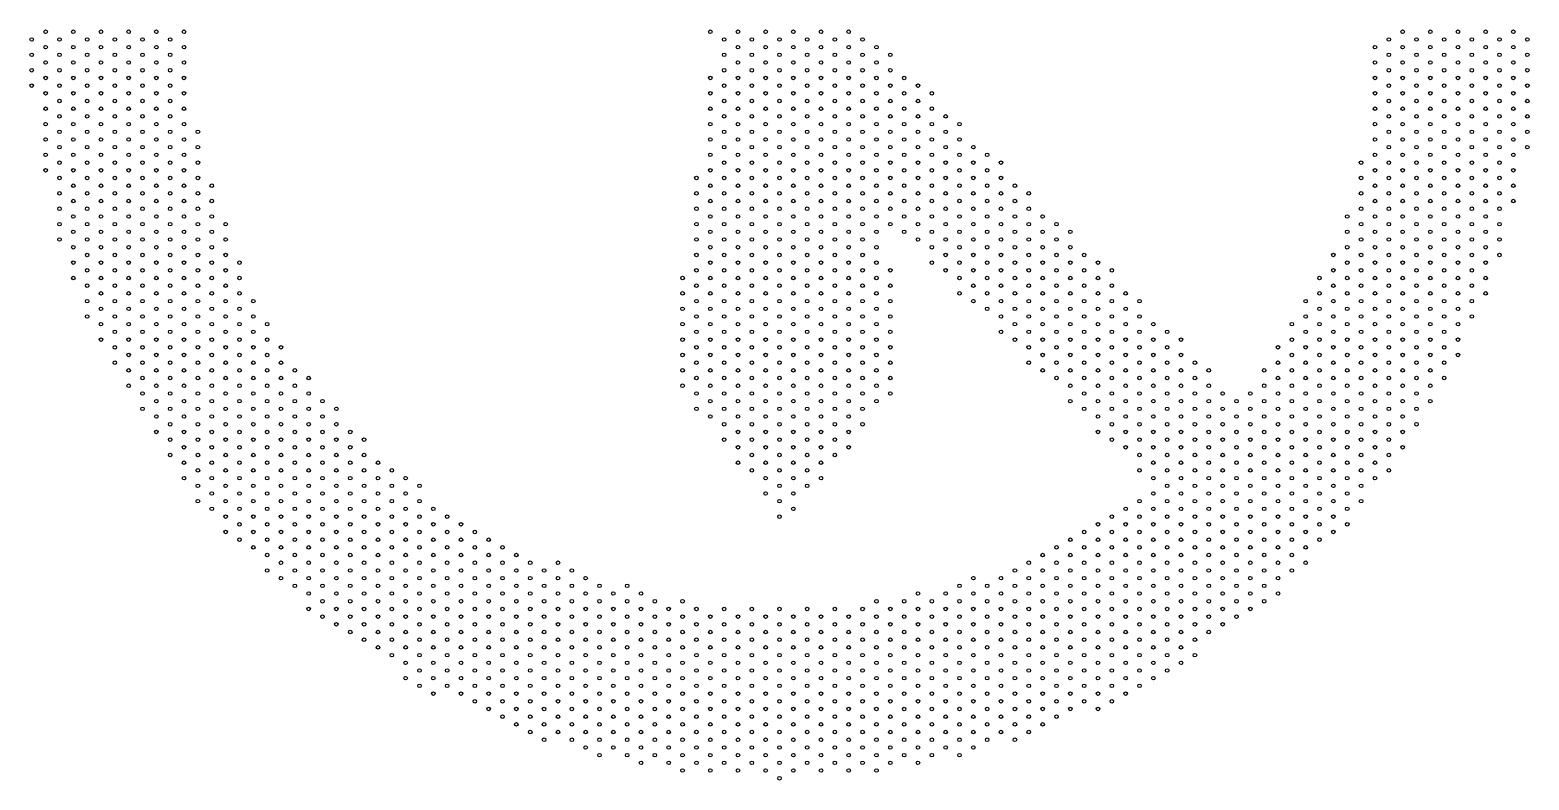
# Model space of a CAD drawing. Extents: x 29 to 876, y -869 to -14.
# Drawn here: x 29 to 876, y -869 to -445 of the extents above; entities that cross this region are included whole.
import ezdxf

# ---------------------------------------------------------------- set-up
doc = ezdxf.new("R2010")
doc.units = 0

msp = doc.modelspace()

# ---------------------------------------------------------------- linework, layer by layer
for centre in [(37.62, -446.1), (53.28, -446.1), (68.94, -446.1), (84.6, -446.1), (100.26, -446.1), (115.92, -446.1), (413.46, -446.1), (429.12, -446.1), (444.78, -446.1), (460.44, -446.1), (476.1, -446.1), (491.76, -446.1), (804.96, -446.1), (820.62, -446.1), (836.28, -446.1), (851.94, -446.1), (867.6, -446.1), (29.79, -450.45), (37.62, -454.8), (45.45, -450.45), (53.28, -454.8), (61.11, -450.45), (68.94, -454.8), (76.77, -450.45), (84.6, -454.8), (92.43, -450.45), (100.26, -454.8), (108.09, -450.45), (115.92, -454.8), (421.29, -450.45), (429.12, -454.8), (436.95, -450.45), (444.78, -454.8), (452.61, -450.45), (460.44, -454.8), (468.27, -450.45), (476.1, -454.8), (483.93, -450.45), (491.76, -454.8), (499.59, -450.45), (507.42, -454.8), (789.3, -454.8), (797.13, -450.45), (804.96, -454.8), (812.79, -450.45), (820.62, -454.8), (828.45, -450.45), (836.28, -454.8), (844.11, -450.45), (851.94, -454.8), (859.77, -450.45), (867.6, -454.8), (875.43, -450.45), (29.79, -459.15), (37.62, -463.5), (45.45, -459.15), (53.28, -463.5), (61.11, -459.15), (68.94, -463.5), (76.77, -459.15), (84.6, -463.5), (92.43, -459.15), (100.26, -463.5), (108.09, -459.15), (115.92, -463.5), (421.29, -459.15), (429.12, -463.5), (436.95, -459.15), (444.78, -463.5), (452.61, -459.15), (460.44, -463.5), (468.27, -459.15), (476.1, -463.5), (483.93, -459.15), (491.76, -463.5), (499.59, -459.15), (507.42, -463.5), (515.25, -459.15), (789.3, -463.5), (797.13, -459.15), (804.96, -463.5), (812.79, -459.15), (820.62, -463.5), (828.45, -459.15), (836.28, -463.5), (844.11, -459.15), (851.94, -463.5), (859.77, -459.15), (867.6, -463.5), (875.43, -459.15), (29.79, -467.85), (37.62, -472.2), (45.45, -467.85), (53.28, -472.2), (61.11, -467.85), (68.94, -472.2), (76.77, -467.85), (84.6, -472.2), (92.43, -467.85), (100.26, -472.2), (108.09, -467.85), (115.92, -472.2), (413.46, -472.2), (421.29, -467.85), (429.12, -472.2), (436.95, -467.85), (444.78, -472.2), (452.61, -467.85), (460.44, -472.2), (468.27, -467.85), (476.1, -472.2), (483.93, -467.85), (491.76, -472.2), (499.59, -467.85), (507.42, -472.2), (515.25, -467.85), (523.08, -472.2), (789.3, -472.2), (797.13, -467.85), (804.96, -472.2), (812.79, -467.85), (820.62, -472.2), (828.45, -467.85), (836.28, -472.2), (844.11, -467.85), (851.94, -472.2), (859.77, -467.85), (867.6, -472.2), (875.43, -467.85), (29.79, -476.55), (37.62, -480.9), (45.45, -476.55), (53.28, -480.9), (61.11, -476.55), (68.94, -480.9), (76.77, -476.55), (84.6, -480.9), (92.43, -476.55), (100.26, -480.9), (108.09, -476.55), (115.92, -480.9), (413.46, -480.9), (421.29, -476.55), (429.12, -480.9), (436.95, -476.55), (444.78, -480.9), (452.61, -476.55), (460.44, -480.9), (468.27, -476.55), (476.1, -480.9), (483.93, -476.55), (491.76, -480.9), (499.59, -476.55), (507.42, -480.9), (515.25, -476.55), (523.08, -480.9), (530.91, -476.55), (538.74, -480.9), (789.3, -480.9), (797.13, -476.55), (804.96, -480.9), (812.79, -476.55), (820.62, -480.9), (828.45, -476.55), (836.28, -480.9), (844.11, -476.55), (851.94, -480.9), (859.77, -476.55), (867.6, -480.9), (875.43, -476.55), (37.62, -489.6), (45.45, -485.25), (53.28, -489.6), (61.11, -485.25), (68.94, -489.6), (76.77, -485.25), (84.6, -489.6), (92.43, -485.25), (100.26, -489.6), (108.09, -485.25), (115.92, -489.6), (413.46, -489.6), (421.29, -485.25), (429.12, -489.6), (436.95, -485.25), (444.78, -489.6), (452.61, -485.25), (460.44, -489.6), (468.27, -485.25), (476.1, -489.6), (483.93, -485.25), (491.76, -489.6), (499.59, -485.25), (507.42, -489.6), (515.25, -485.25), (523.08, -489.6), (530.91, -485.25), (538.74, -489.6), (789.3, -489.6), (797.13, -485.25), (804.96, -489.6), (812.79, -485.25), (820.62, -489.6), (828.45, -485.25), (836.28, -489.6), (844.11, -485.25), (851.94, -489.6), (859.77, -485.25), (867.6, -489.6), (875.43, -485.25), (37.62, -498.3), (45.45, -493.95), (53.28, -498.3), (61.11, -493.95), (68.94, -498.3), (76.77, -493.95), (84.6, -498.3), (92.43, -493.95), (100.26, -498.3), (108.09, -493.95), (115.92, -498.3), (413.46, -498.3), (421.29, -493.95), (429.12, -498.3), (436.95, -493.95), (444.78, -498.3), (452.61, -493.95), (460.44, -498.3), (468.27, -493.95), (476.1, -498.3), (483.93, -493.95), (491.76, -498.3), (499.59, -493.95), (507.42, -498.3), (515.25, -493.95), (523.08, -498.3), (530.91, -493.95), (538.74, -498.3), (546.57, -493.95), (554.4, -498.3), (789.3, -498.3), (797.13, -493.95), (804.96, -498.3), (812.79, -493.95), (820.62, -498.3), (828.45, -493.95), (836.28, -498.3), (844.11, -493.95), (851.94, -498.3), (859.77, -493.95), (867.6, -498.3), (875.43, -493.95), (37.62, -507), (45.45, -502.65), (53.28, -507), (61.11, -502.65), (68.94, -507), (76.77, -502.65), (84.6, -507), (92.43, -502.65), (100.26, -507), (108.09, -502.65), (115.92, -507), (123.75, -502.65), (413.46, -507), (421.29, -502.65), (429.12, -507), (436.95, -502.65), (444.78, -507), (452.61, -502.65), (460.44, -507), (468.27, -502.65), (476.1, -507), (483.93, -502.65), (491.76, -507), (499.59, -502.65), (507.42, -507), (515.25, -502.65), (523.08, -507), (530.91, -502.65), (538.74, -507), (546.57, -502.65), (554.4, -507), (789.3, -507), (797.13, -502.65), (804.96, -507), (812.79, -502.65), (820.62, -507), (828.45, -502.65), (836.28, -507), (844.11, -502.65), (851.94, -507), (859.77, -502.65), (867.6, -507), (875.43, -502.65), (37.62, -515.7), (45.45, -511.35), (53.28, -515.7), (61.11, -511.35), (68.94, -515.7), (76.77, -511.35), (84.6, -515.7), (92.43, -511.35), (100.26, -515.7), (108.09, -511.35), (115.92, -515.7), (123.75, -511.35), (413.46, -515.7), (421.29, -511.35), (429.12, -515.7), (436.95, -511.35), (444.78, -515.7), (452.61, -511.35), (460.44, -515.7), (468.27, -511.35), (476.1, -515.7), (483.93, -511.35), (491.76, -515.7), (499.59, -511.35), (507.42, -515.7), (515.25, -511.35), (523.08, -515.7), (530.91, -511.35), (538.74, -515.7), (546.57, -511.35), (554.4, -515.7), (562.23, -511.35), (570.06, -515.7), (789.3, -515.7), (797.13, -511.35), (804.96, -515.7), (812.79, -511.35), (820.62, -515.7), (828.45, -511.35), (836.28, -515.7), (844.11, -511.35), (851.94, -515.7), (859.77, -511.35), (867.6, -515.7), (875.43, -511.35), (37.62, -524.4), (45.45, -520.05), (53.28, -524.4), (61.11, -520.05), (68.94, -524.4), (76.77, -520.05), (84.6, -524.4), (92.43, -520.05), (100.26, -524.4), (108.09, -520.05), (115.92, -524.4), (123.75, -520.05), (413.46, -524.4), (421.29, -520.05), (429.12, -524.4), (436.95, -520.05), (444.78, -524.4), (452.61, -520.05), (460.44, -524.4), (468.27, -520.05), (476.1, -524.4), (483.93, -520.05), (491.76, -524.4), (499.59, -520.05), (507.42, -524.4), (515.25, -520.05), (523.08, -524.4), (530.91, -520.05), (538.74, -524.4), (546.57, -520.05), (554.4, -524.4), (562.23, -520.05), (570.06, -524.4), (577.89, -520.05), (781.47, -520.05), (789.3, -524.4), (797.13, -520.05), (804.96, -524.4), (812.79, -520.05), (820.62, -524.4), (828.45, -520.05), (836.28, -524.4), (844.11, -520.05), (851.94, -524.4), (859.77, -520.05), (867.6, -524.4), (45.45, -528.75), (53.28, -533.1), (61.11, -528.75), (68.94, -533.1), (76.77, -528.75), (84.6, -533.1), (92.43, -528.75), (100.26, -533.1), (108.09, -528.75), (115.92, -533.1), (123.75, -528.75), (131.58, -533.1), (405.63, -528.75), (413.46, -533.1), (421.29, -528.75), (429.12, -533.1), (436.95, -528.75), (444.78, -533.1), (452.61, -528.75), (460.44, -533.1), (468.27, -528.75), (476.1, -533.1), (483.93, -528.75), (491.76, -533.1), (499.59, -528.75), (507.42, -533.1), (515.25, -528.75), (523.08, -533.1), (530.91, -528.75), (538.74, -533.1), (546.57, -528.75), (554.4, -533.1), (562.23, -528.75), (570.06, -533.1), (577.89, -528.75), (585.72, -533.1), (781.47, -528.75), (789.3, -533.1), (797.13, -528.75), (804.96, -533.1), (812.79, -528.75), (820.62, -533.1), (828.45, -528.75), (836.28, -533.1), (844.11, -528.75), (851.94, -533.1), (859.77, -528.75), (867.6, -533.1), (45.45, -537.45), (53.28, -541.8), (61.11, -537.45), (68.94, -541.8), (76.77, -537.45), (84.6, -541.8), (92.43, -537.45), (100.26, -541.8), (108.09, -537.45), (115.92, -541.8), (123.75, -537.45), (131.58, -541.8), (405.63, -537.45), (413.46, -541.8), (421.29, -537.45), (429.12, -541.8), (436.95, -537.45), (444.78, -541.8), (452.61, -537.45), (460.44, -541.8), (468.27, -537.45), (476.1, -541.8), (483.93, -537.45), (491.76, -541.8), (499.59, -537.45), (507.42, -541.8), (515.25, -537.45), (523.08, -541.8), (530.91, -537.45), (538.74, -541.8), (546.57, -537.45), (554.4, -541.8), (562.23, -537.45), (570.06, -541.8), (577.89, -537.45), (585.72, -541.8), (593.55, -537.45), (781.47, -537.45), (789.3, -541.8), (797.13, -537.45), (804.96, -541.8), (812.79, -537.45), (820.62, -541.8), (828.45, -537.45), (836.28, -541.8), (844.11, -537.45), (851.94, -541.8), (859.77, -537.45), (867.6, -541.8), (45.45, -546.15), (53.28, -550.5), (61.11, -546.15), (68.94, -550.5), (76.77, -546.15), (84.6, -550.5), (92.43, -546.15), (100.26, -550.5), (108.09, -546.15), (115.92, -550.5), (123.75, -546.15), (131.58, -550.5), (405.63, -546.15), (413.46, -550.5), (421.29, -546.15), (429.12, -550.5), (436.95, -546.15), (444.78, -550.5), (452.61, -546.15), (460.44, -550.5), (468.27, -546.15), (476.1, -550.5), (483.93, -546.15), (491.76, -550.5), (499.59, -546.15), (507.42, -550.5), (515.25, -546.15), (523.08, -550.5), (530.91, -546.15), (538.74, -550.5), (546.57, -546.15), (554.4, -550.5), (562.23, -546.15), (570.06, -550.5), (577.89, -546.15), (585.72, -550.5), (593.55, -546.15), (601.38, -550.5), (773.64, -550.5), (781.47, -546.15), (789.3, -550.5), (797.13, -546.15), (804.96, -550.5), (812.79, -546.15), (820.62, -550.5), (828.45, -546.15), (836.28, -550.5), (844.11, -546.15), (851.94, -550.5), (859.77, -546.15), (45.45, -554.85), (53.28, -559.2), (61.11, -554.85), (68.94, -559.2), (76.77, -554.85), (84.6, -559.2), (92.43, -554.85), (100.26, -559.2), (108.09, -554.85), (115.92, -559.2), (123.75, -554.85), (131.58, -559.2), (139.41, -554.85), (405.63, -554.85), (413.46, -559.2), (421.29, -554.85), (429.12, -559.2), (436.95, -554.85), (444.78, -559.2), (452.61, -554.85), (460.44, -559.2), (468.27, -554.85), (476.1, -559.2), (483.93, -554.85), (491.76, -559.2), (499.59, -554.85), (507.42, -559.2), (515.25, -554.85), (523.08, -559.2), (530.91, -554.85), (538.74, -559.2), (546.57, -554.85), (554.4, -559.2), (562.23, -554.85), (570.06, -559.2), (577.89, -554.85), (585.72, -559.2), (593.55, -554.85), (601.38, -559.2), (609.21, -554.85), (617.04, -559.2), (773.64, -559.2), (781.47, -554.85), (789.3, -559.2), (797.13, -554.85), (804.96, -559.2), (812.79, -554.85), (820.62, -559.2), (828.45, -554.85), (836.28, -559.2), (844.11, -554.85), (851.94, -559.2), (859.77, -554.85), (45.45, -563.55), (53.28, -567.9), (61.11, -563.55), (68.94, -567.9), (76.77, -563.55), (84.6, -567.9), (92.43, -563.55), (100.26, -567.9), (108.09, -563.55), (115.92, -567.9), (123.75, -563.55), (131.58, -567.9), (139.41, -563.55), (405.63, -563.55), (413.46, -567.9), (421.29, -563.55), (429.12, -567.9), (436.95, -563.55), (444.78, -567.9), (452.61, -563.55), (460.44, -567.9), (468.27, -563.55), (476.1, -567.9), (483.93, -563.55), (491.76, -567.9), (499.59, -563.55), (507.42, -567.9), (530.91, -563.55), (538.74, -567.9), (546.57, -563.55), (554.4, -567.9), (562.23, -563.55), (570.06, -567.9), (577.89, -563.55), (585.72, -567.9), (593.55, -563.55), (601.38, -567.9), (609.21, -563.55), (617.04, -567.9), (773.64, -567.9), (781.47, -563.55), (789.3, -567.9), (797.13, -563.55), (804.96, -567.9), (812.79, -563.55), (820.62, -567.9), (828.45, -563.55), (836.28, -567.9), (844.11, -563.55), (851.94, -567.9), (859.77, -563.55), (53.28, -576.6), (61.11, -572.25), (68.94, -576.6), (76.77, -572.25), (84.6, -576.6), (92.43, -572.25), (100.26, -576.6), (108.09, -572.25), (115.92, -576.6), (123.75, -572.25), (131.58, -576.6), (139.41, -572.25), (147.24, -576.6), (405.63, -572.25), (413.46, -576.6), (421.29, -572.25), (429.12, -576.6), (436.95, -572.25), (444.78, -576.6), (452.61, -572.25), (460.44, -576.6), (468.27, -572.25), (476.1, -576.6), (483.93, -572.25), (491.76, -576.6), (499.59, -572.25), (507.42, -576.6), (538.74, -576.6), (546.57, -572.25), (554.4, -576.6), (562.23, -572.25), (570.06, -576.6), (577.89, -572.25), (585.72, -576.6), (593.55, -572.25), (601.38, -576.6), (609.21, -572.25), (617.04, -576.6), (624.87, -572.25), (632.7, -576.6), (765.81, -572.25), (773.64, -576.6), (781.47, -572.25), (789.3, -576.6), (797.13, -572.25), (804.96, -576.6), (812.79, -572.25), (820.62, -576.6), (828.45, -572.25), (836.28, -576.6), (844.11, -572.25), (851.94, -576.6), (859.77, -572.25), (53.28, -585.3), (61.11, -580.95), (68.94, -585.3), (76.77, -580.95), (84.6, -585.3), (92.43, -580.95), (100.26, -585.3), (108.09, -580.95), (115.92, -585.3), (123.75, -580.95), (131.58, -585.3), (139.41, -580.95), (147.24, -585.3), (397.8, -585.3), (405.63, -580.95), (413.46, -585.3), (421.29, -580.95), (429.12, -585.3), (436.95, -580.95), (444.78, -585.3), (452.61, -580.95), (460.44, -585.3), (468.27, -580.95), (476.1, -585.3), (483.93, -580.95), (491.76, -585.3), (499.59, -580.95), (507.42, -585.3), (515.25, -580.95), (546.57, -580.95), (554.4, -585.3), (562.23, -580.95), (570.06, -585.3), (577.89, -580.95), (585.72, -585.3), (593.55, -580.95), (601.38, -585.3), (609.21, -580.95), (617.04, -585.3), (624.87, -580.95), (632.7, -585.3), (640.53, -580.95), (757.98, -585.3), (765.81, -580.95), (773.64, -585.3), (781.47, -580.95), (789.3, -585.3), (797.13, -580.95), (804.96, -585.3), (812.79, -580.95), (820.62, -585.3), (828.45, -580.95), (836.28, -585.3), (844.11, -580.95), (851.94, -585.3), (61.11, -589.65), (68.94, -594), (76.77, -589.65), (84.6, -594), (92.43, -589.65), (100.26, -594), (108.09, -589.65), (115.92, -594), (123.75, -589.65), (131.58, -594), (139.41, -589.65), (147.24, -594), (397.8, -594), (405.63, -589.65), (413.46, -594), (421.29, -589.65), (429.12, -594), (436.95, -589.65), (444.78, -594), (452.61, -589.65), (460.44, -594), (468.27, -589.65), (476.1, -594), (483.93, -589.65), (491.76, -594), (499.59, -589.65), (507.42, -594), (515.25, -589.65), (554.4, -594), (562.23, -589.65), (570.06, -594), (577.89, -589.65), (585.72, -594), (593.55, -589.65), (601.38, -594), (609.21, -589.65), (617.04, -594), (624.87, -589.65), (632.7, -594), (640.53, -589.65), (648.36, -594), (757.98, -594), (765.81, -589.65), (773.64, -594), (781.47, -589.65), (789.3, -594), (797.13, -589.65), (804.96, -594), (812.79, -589.65), (820.62, -594), (828.45, -589.65), (836.28, -594), (844.11, -589.65), (851.94, -594), (61.11, -598.35), (68.94, -602.7), (76.77, -598.35), (84.6, -602.7), (92.43, -598.35), (100.26, -602.7), (108.09, -598.35), (115.92, -602.7), (123.75, -598.35), (131.58, -602.7), (139.41, -598.35), (147.24, -602.7), (155.07, -598.35), (397.8, -602.7), (405.63, -598.35), (413.46, -602.7), (421.29, -598.35), (429.12, -602.7), (436.95, -598.35), (444.78, -602.7), (452.61, -598.35), (460.44, -602.7), (468.27, -598.35), (476.1, -602.7), (483.93, -598.35), (491.76, -602.7), (499.59, -598.35), (507.42, -602.7), (515.25, -598.35), (562.23, -598.35), (570.06, -602.7), (577.89, -598.35), (585.72, -602.7), (593.55, -598.35), (601.38, -602.7), (609.21, -598.35), (617.04, -602.7), (624.87, -598.35), (632.7, -602.7), (640.53, -598.35), (648.36, -602.7), (656.19, -598.35), (750.15, -598.35), (757.98, -602.7), (765.81, -598.35), (773.64, -602.7), (781.47, -598.35), (789.3, -602.7), (797.13, -598.35), (804.96, -602.7), (812.79, -598.35), (820.62, -602.7), (828.45, -598.35), (836.28, -602.7), (844.11, -598.35), (61.11, -607.05), (76.77, -607.05), (92.43, -607.05), (108.09, -607.05), (123.75, -607.05), (139.41, -607.05), (155.07, -607.05), (405.63, -607.05), (421.29, -607.05), (436.95, -607.05), (452.61, -607.05), (468.27, -607.05), (483.93, -607.05), (499.59, -607.05), (515.25, -607.05), (577.89, -607.05), (593.55, -607.05), (609.21, -607.05), (624.87, -607.05), (640.53, -607.05), (656.19, -607.05), (750.15, -607.05), (765.81, -607.05), (781.47, -607.05), (797.13, -607.05), (812.79, -607.05), (828.45, -607.05), (844.11, -607.05), (68.94, -611.4), (76.77, -615.75), (84.6, -611.4), (92.43, -615.75), (100.26, -611.4), (108.09, -615.75), (115.92, -611.4), (123.75, -615.75), (131.58, -611.4), (139.41, -615.75), (147.24, -611.4), (155.07, -615.75), (162.9, -611.4), (397.8, -611.4), (405.63, -615.75), (413.46, -611.4), (421.29, -615.75), (429.12, -611.4), (436.95, -615.75), (444.78, -611.4), (452.61, -615.75), (460.44, -611.4), (468.27, -615.75), (476.1, -611.4), (483.93, -615.75), (491.76, -611.4), (499.59, -615.75), (507.42, -611.4), (515.25, -615.75), (577.89, -615.75), (585.72, -611.4), (593.55, -615.75), (601.38, -611.4), (609.21, -615.75), (617.04, -611.4), (624.87, -615.75), (632.7, -611.4), (640.53, -615.75), (648.36, -611.4), (656.19, -615.75), (664.02, -611.4), (671.85, -615.75), (742.32, -611.4), (750.15, -615.75), (757.98, -611.4), (765.81, -615.75), (773.64, -611.4), (781.47, -615.75), (789.3, -611.4), (797.13, -615.75), (804.96, -611.4), (812.79, -615.75), (820.62, -611.4), (828.45, -615.75), (836.28, -611.4), (68.94, -620.1), (76.77, -624.45), (84.6, -620.1), (92.43, -624.45), (100.26, -620.1), (108.09, -624.45), (115.92, -620.1), (123.75, -624.45), (131.58, -620.1), (139.41, -624.45), (147.24, -620.1), (155.07, -624.45), (162.9, -620.1), (170.73, -624.45), (397.8, -620.1), (405.63, -624.45), (413.46, -620.1), (421.29, -624.45), (429.12, -620.1), (436.95, -624.45), (444.78, -620.1), (452.61, -624.45), (460.44, -620.1), (468.27, -624.45), (476.1, -620.1), (483.93, -624.45), (491.76, -620.1), (499.59, -624.45), (507.42, -620.1), (515.25, -624.45), (585.72, -620.1), (593.55, -624.45), (601.38, -620.1), (609.21, -624.45), (617.04, -620.1), (624.87, -624.45), (632.7, -620.1), (640.53, -624.45), (648.36, -620.1), (656.19, -624.45), (664.02, -620.1), (671.85, -624.45), (679.68, -620.1), (734.49, -624.45), (742.32, -620.1), (750.15, -624.45), (757.98, -620.1), (765.81, -624.45), (773.64, -620.1), (781.47, -624.45), (789.3, -620.1), (797.13, -624.45), (804.96, -620.1), (812.79, -624.45), (820.62, -620.1), (828.45, -624.45), (836.28, -620.1), (76.77, -633.15), (84.6, -628.8), (92.43, -633.15), (100.26, -628.8), (108.09, -633.15), (115.92, -628.8), (123.75, -633.15), (131.58, -628.8), (139.41, -633.15), (147.24, -628.8), (155.07, -633.15), (162.9, -628.8), (170.73, -633.15), (397.8, -628.8), (405.63, -633.15), (413.46, -628.8), (421.29, -633.15), (429.12, -628.8), (436.95, -633.15), (444.78, -628.8), (452.61, -633.15), (460.44, -628.8), (468.27, -633.15), (476.1, -628.8), (483.93, -633.15), (491.76, -628.8), (499.59, -633.15), (507.42, -628.8), (515.25, -633.15), (593.55, -633.15), (601.38, -628.8), (609.21, -633.15), (617.04, -628.8), (624.87, -633.15), (632.7, -628.8), (640.53, -633.15), (648.36, -628.8), (656.19, -633.15), (664.02, -628.8), (671.85, -633.15), (679.68, -628.8), (687.51, -633.15), (734.49, -633.15), (742.32, -628.8), (750.15, -633.15), (757.98, -628.8), (765.81, -633.15), (773.64, -628.8), (781.47, -633.15), (789.3, -628.8), (797.13, -633.15), (804.96, -628.8), (812.79, -633.15), (820.62, -628.8), (828.45, -633.15), (836.28, -628.8), (84.6, -637.5), (92.43, -641.85), (100.26, -637.5), (108.09, -641.85), (115.92, -637.5), (123.75, -641.85), (131.58, -637.5), (139.41, -641.85), (147.24, -637.5), (155.07, -641.85), (162.9, -637.5), (170.73, -641.85), (178.56, -637.5), (186.39, -641.85), (397.8, -637.5), (405.63, -641.85), (413.46, -637.5), (421.29, -641.85), (429.12, -637.5), (436.95, -641.85), (444.78, -637.5), (452.61, -641.85), (460.44, -637.5), (468.27, -641.85), (476.1, -637.5), (483.93, -641.85), (491.76, -637.5), (499.59, -641.85), (507.42, -637.5), (515.25, -641.85), (601.38, -637.5), (609.21, -641.85), (617.04, -637.5), (624.87, -641.85), (632.7, -637.5), (640.53, -641.85), (648.36, -637.5), (656.19, -641.85), (664.02, -637.5), (671.85, -641.85), (679.68, -637.5), (687.51, -641.85), (695.34, -637.5), (726.66, -637.5), (734.49, -641.85), (742.32, -637.5), (750.15, -641.85), (757.98, -637.5), (765.81, -641.85), (773.64, -637.5), (781.47, -641.85), (789.3, -637.5), (797.13, -641.85), (804.96, -637.5), (812.79, -641.85), (820.62, -637.5), (828.45, -641.85), (84.6, -646.2), (92.43, -650.55), (100.26, -646.2), (108.09, -650.55), (115.92, -646.2), (123.75, -650.55), (131.58, -646.2), (139.41, -650.55), (147.24, -646.2), (155.07, -650.55), (162.9, -646.2), (170.73, -650.55), (178.56, -646.2), (186.39, -650.55), (397.8, -646.2), (405.63, -650.55), (413.46, -646.2), (421.29, -650.55), (429.12, -646.2), (436.95, -650.55), (444.78, -646.2), (452.61, -650.55), (460.44, -646.2), (468.27, -650.55), (476.1, -646.2), (483.93, -650.55), (491.76, -646.2), (499.59, -650.55), (507.42, -646.2), (515.25, -650.55), (617.04, -646.2), (624.87, -650.55), (632.7, -646.2), (640.53, -650.55), (648.36, -646.2), (656.19, -650.55), (664.02, -646.2), (671.85, -650.55), (679.68, -646.2), (687.51, -650.55), (695.34, -646.2), (703.17, -650.55), (718.83, -650.55), (726.66, -646.2), (734.49, -650.55), (742.32, -646.2), (750.15, -650.55), (757.98, -646.2), (765.81, -650.55), (773.64, -646.2), (781.47, -650.55), (789.3, -646.2), (797.13, -650.55), (804.96, -646.2), (812.79, -650.55), (820.62, -646.2), (92.43, -659.25), (100.26, -654.9), (108.09, -659.25), (115.92, -654.9), (123.75, -659.25), (131.58, -654.9), (139.41, -659.25), (147.24, -654.9), (155.07, -659.25), (162.9, -654.9), (170.73, -659.25), (178.56, -654.9), (186.39, -659.25), (194.22, -654.9), (202.05, -659.25), (405.63, -659.25), (413.46, -654.9), (421.29, -659.25), (429.12, -654.9), (436.95, -659.25), (444.78, -654.9), (452.61, -659.25), (460.44, -654.9), (468.27, -659.25), (476.1, -654.9), (483.93, -659.25), (491.76, -654.9), (499.59, -659.25), (507.42, -654.9), (617.04, -654.9), (624.87, -659.25), (632.7, -654.9), (640.53, -659.25), (648.36, -654.9), (656.19, -659.25), (664.02, -654.9), (671.85, -659.25), (679.68, -654.9), (687.51, -659.25), (695.34, -654.9), (703.17, -659.25), (711, -654.9), (718.83, -659.25), (726.66, -654.9), (734.49, -659.25), (742.32, -654.9), (750.15, -659.25), (757.98, -654.9), (765.81, -659.25), (773.64, -654.9), (781.47, -659.25), (789.3, -654.9), (797.13, -659.25), (804.96, -654.9), (812.79, -659.25), (820.62, -654.9), (100.26, -663.6), (108.09, -667.95), (115.92, -663.6), (123.75, -667.95), (131.58, -663.6), (139.41, -667.95), (147.24, -663.6), (155.07, -667.95), (162.9, -663.6), (170.73, -667.95), (178.56, -663.6), (186.39, -667.95), (194.22, -663.6), (202.05, -667.95), (413.46, -663.6), (421.29, -667.95), (429.12, -663.6), (436.95, -667.95), (444.78, -663.6), (452.61, -667.95), (460.44, -663.6), (468.27, -667.95), (476.1, -663.6), (483.93, -667.95), (491.76, -663.6), (499.59, -667.95), (632.7, -663.6), (640.53, -667.95), (648.36, -663.6), (656.19, -667.95), (664.02, -663.6), (671.85, -667.95), (679.68, -663.6), (687.51, -667.95), (695.34, -663.6), (703.17, -667.95), (711, -663.6), (718.83, -667.95), (726.66, -663.6), (734.49, -667.95), (742.32, -663.6), (750.15, -667.95), (757.98, -663.6), (765.81, -667.95), (773.64, -663.6), (781.47, -667.95), (789.3, -663.6), (797.13, -667.95), (804.96, -663.6), (812.79, -667.95), (100.26, -672.3), (108.09, -676.65), (115.92, -672.3), (123.75, -676.65), (131.58, -672.3), (139.41, -676.65), (147.24, -672.3), (155.07, -676.65), (162.9, -672.3), (170.73, -676.65), (178.56, -672.3), (186.39, -676.65), (194.22, -672.3), (202.05, -676.65), (209.88, -672.3), (217.71, -676.65), (421.29, -676.65), (429.12, -672.3), (436.95, -676.65), (444.78, -672.3), (452.61, -676.65), (460.44, -672.3), (468.27, -676.65), (476.1, -672.3), (483.93, -676.65), (491.76, -672.3), (632.7, -672.3), (640.53, -676.65), (648.36, -672.3), (656.19, -676.65), (664.02, -672.3), (671.85, -676.65), (679.68, -672.3), (687.51, -676.65), (695.34, -672.3), (703.17, -676.65), (711, -672.3), (718.83, -676.65), (726.66, -672.3), (734.49, -676.65), (742.32, -672.3), (750.15, -676.65), (757.98, -672.3), (765.81, -676.65), (773.64, -672.3), (781.47, -676.65), (789.3, -672.3), (797.13, -676.65), (804.96, -672.3), (108.09, -685.35), (115.92, -681), (123.75, -685.35), (131.58, -681), (139.41, -685.35), (147.24, -681), (155.07, -685.35), (162.9, -681), (170.73, -685.35), (178.56, -681), (186.39, -685.35), (194.22, -681), (202.05, -685.35), (209.88, -681), (217.71, -685.35), (429.12, -681), (436.95, -685.35), (444.78, -681), (452.61, -685.35), (460.44, -681), (468.27, -685.35), (476.1, -681), (483.93, -685.35), (491.76, -681), (648.36, -681), (656.19, -685.35), (664.02, -681), (671.85, -685.35), (679.68, -681), (687.51, -685.35), (695.34, -681), (703.17, -685.35), (711, -681), (718.83, -685.35), (726.66, -681), (734.49, -685.35), (742.32, -681), (750.15, -685.35), (757.98, -681), (765.81, -685.35), (773.64, -681), (781.47, -685.35), (789.3, -681), (797.13, -685.35), (804.96, -681), (115.92, -689.7), (123.75, -694.05), (131.58, -689.7), (139.41, -694.05), (147.24, -689.7), (155.07, -694.05), (162.9, -689.7), (170.73, -694.05), (178.56, -689.7), (186.39, -694.05), (194.22, -689.7), (202.05, -694.05), (209.88, -689.7), (217.71, -694.05), (225.54, -689.7), (233.37, -694.05), (429.12, -689.7), (436.95, -694.05), (444.78, -689.7), (452.61, -694.05), (460.44, -689.7), (468.27, -694.05), (476.1, -689.7), (656.19, -694.05), (664.02, -689.7), (671.85, -694.05), (679.68, -689.7), (687.51, -694.05), (695.34, -689.7), (703.17, -694.05), (711, -689.7), (718.83, -694.05), (726.66, -689.7), (734.49, -694.05), (742.32, -689.7), (750.15, -694.05), (757.98, -689.7), (765.81, -694.05), (773.64, -689.7), (781.47, -694.05), (789.3, -689.7), (797.13, -694.05), (115.92, -698.4), (123.75, -702.75), (131.58, -698.4), (139.41, -702.75), (147.24, -698.4), (155.07, -702.75), (162.9, -698.4), (170.73, -702.75), (178.56, -698.4), (186.39, -702.75), (194.22, -698.4), (202.05, -702.75), (209.88, -698.4), (217.71, -702.75), (225.54, -698.4), (233.37, -702.75), (241.2, -698.4), (249.03, -702.75), (444.78, -698.4), (452.61, -702.75), (460.44, -698.4), (468.27, -702.75), (476.1, -698.4), (664.02, -698.4), (671.85, -702.75), (679.68, -698.4), (687.51, -702.75), (695.34, -698.4), (703.17, -702.75), (711, -698.4), (718.83, -702.75), (726.66, -698.4), (734.49, -702.75), (742.32, -698.4), (750.15, -702.75), (757.98, -698.4), (765.81, -702.75), (773.64, -698.4), (781.47, -702.75), (789.3, -698.4), (123.75, -711.45), (131.58, -707.1), (139.41, -711.45), (147.24, -707.1), (155.07, -711.45), (162.9, -707.1), (170.73, -711.45), (178.56, -707.1), (186.39, -711.45), (194.22, -707.1), (202.05, -711.45), (209.88, -707.1), (217.71, -711.45), (225.54, -707.1), (233.37, -711.45), (241.2, -707.1), (249.03, -711.45), (444.78, -707.1), (452.61, -711.45), (460.44, -707.1), (656.19, -711.45), (664.02, -707.1), (671.85, -711.45), (679.68, -707.1), (687.51, -711.45), (695.34, -707.1), (703.17, -711.45), (711, -707.1), (718.83, -711.45), (726.66, -707.1), (734.49, -711.45), (742.32, -707.1), (750.15, -711.45), (757.98, -707.1), (765.81, -711.45), (773.64, -707.1), (781.47, -711.45), (131.58, -715.8), (139.41, -720.15), (147.24, -715.8), (155.07, -720.15), (162.9, -715.8), (170.73, -720.15), (178.56, -715.8), (186.39, -720.15), (194.22, -715.8), (202.05, -720.15), (209.88, -715.8), (217.71, -720.15), (225.54, -715.8), (233.37, -720.15), (241.2, -715.8), (249.03, -720.15), (256.86, -715.8), (264.69, -720.15), (452.61, -720.15), (460.44, -715.8), (640.53, -720.15), (648.36, -715.8), (656.19, -720.15), (664.02, -715.8), (671.85, -720.15), (679.68, -715.8), (687.51, -720.15), (695.34, -715.8), (703.17, -720.15), (711, -715.8), (718.83, -720.15), (726.66, -715.8), (734.49, -720.15), (742.32, -715.8), (750.15, -720.15), (757.98, -715.8), (765.81, -720.15), (773.64, -715.8), (139.41, -728.85), (147.24, -724.5), (155.07, -728.85), (162.9, -724.5), (170.73, -728.85), (178.56, -724.5), (186.39, -728.85), (194.22, -724.5), (202.05, -728.85), (209.88, -724.5), (217.71, -728.85), (225.54, -724.5), (233.37, -728.85), (241.2, -724.5), (249.03, -728.85), (256.86, -724.5), (264.69, -728.85), (272.52, -724.5), (280.35, -728.85), (624.87, -728.85), (632.7, -724.5), (640.53, -728.85), (648.36, -724.5), (656.19, -728.85), (664.02, -724.5), (671.85, -728.85), (679.68, -724.5), (687.51, -728.85), (695.34, -724.5), (703.17, -728.85), (711, -724.5), (718.83, -728.85), (726.66, -724.5), (734.49, -728.85), (742.32, -724.5), (750.15, -728.85), (757.98, -724.5), (765.81, -728.85), (773.64, -724.5), (147.24, -733.2), (155.07, -737.55), (162.9, -733.2), (170.73, -737.55), (178.56, -733.2), (186.39, -737.55), (194.22, -733.2), (202.05, -737.55), (209.88, -733.2), (217.71, -737.55), (225.54, -733.2), (233.37, -737.55), (241.2, -733.2), (249.03, -737.55), (256.86, -733.2), (264.69, -737.55), (272.52, -733.2), (280.35, -737.55), (288.18, -733.2), (296.01, -737.55), (609.21, -737.55), (617.04, -733.2), (624.87, -737.55), (632.7, -733.2), (640.53, -737.55), (648.36, -733.2), (656.19, -737.55), (664.02, -733.2), (671.85, -737.55), (679.68, -733.2), (687.51, -737.55), (695.34, -733.2), (703.17, -737.55), (711, -733.2), (718.83, -737.55), (726.66, -733.2), (734.49, -737.55), (742.32, -733.2), (750.15, -737.55), (757.98, -733.2), (162.9, -741.9), (170.73, -746.25), (178.56, -741.9), (186.39, -746.25), (194.22, -741.9), (202.05, -746.25), (209.88, -741.9), (217.71, -746.25), (225.54, -741.9), (233.37, -746.25), (241.2, -741.9), (249.03, -746.25), (256.86, -741.9), (264.69, -746.25), (272.52, -741.9), (280.35, -746.25), (288.18, -741.9), (296.01, -746.25), (303.84, -741.9), (311.67, -746.25), (327.33, -746.25), (593.55, -746.25), (601.38, -741.9), (609.21, -746.25), (617.04, -741.9), (624.87, -746.25), (632.7, -741.9), (640.53, -746.25), (648.36, -741.9), (656.19, -746.25), (664.02, -741.9), (671.85, -746.25), (679.68, -741.9), (687.51, -746.25), (695.34, -741.9), (703.17, -746.25), (711, -741.9), (718.83, -746.25), (726.66, -741.9), (734.49, -746.25), (742.32, -741.9), (750.15, -746.25), (162.9, -750.6), (170.73, -754.95), (178.56, -750.6), (186.39, -754.95), (194.22, -750.6), (202.05, -754.95), (209.88, -750.6), (217.71, -754.95), (225.54, -750.6), (233.37, -754.95), (241.2, -750.6), (249.03, -754.95), (256.86, -750.6), (264.69, -754.95), (272.52, -750.6), (280.35, -754.95), (288.18, -750.6), (296.01, -754.95), (303.84, -750.6), (311.67, -754.95), (319.5, -750.6), (327.33, -754.95), (335.16, -750.6), (342.99, -754.95), (562.23, -754.95), (577.89, -754.95), (585.72, -750.6), (593.55, -754.95), (601.38, -750.6), (609.21, -754.95), (617.04, -750.6), (624.87, -754.95), (632.7, -750.6), (640.53, -754.95), (648.36, -750.6), (656.19, -754.95), (664.02, -750.6), (671.85, -754.95), (679.68, -750.6), (687.51, -754.95), (695.34, -750.6), (703.17, -754.95), (711, -750.6), (718.83, -754.95), (726.66, -750.6), (734.49, -754.95), (742.32, -750.6), (178.56, -759.3), (186.39, -763.65), (194.22, -759.3), (202.05, -763.65), (209.88, -759.3), (217.71, -763.65), (225.54, -759.3), (233.37, -763.65), (241.2, -759.3), (249.03, -763.65), (256.86, -759.3), (264.69, -763.65), (272.52, -759.3), (280.35, -763.65), (288.18, -759.3), (296.01, -763.65), (303.84, -759.3), (311.67, -763.65), (319.5, -759.3), (327.33, -763.65), (335.16, -759.3), (342.99, -763.65), (350.82, -759.3), (358.65, -763.65), (366.48, -759.3), (374.31, -763.65), (530.91, -763.65), (546.57, -763.65), (554.4, -759.3), (562.23, -763.65), (570.06, -759.3), (577.89, -763.65), (585.72, -759.3), (593.55, -763.65), (601.38, -759.3), (609.21, -763.65), (617.04, -759.3), (624.87, -763.65), (632.7, -759.3), (640.53, -763.65), (648.36, -759.3), (656.19, -763.65), (664.02, -759.3), (671.85, -763.65), (679.68, -759.3), (687.51, -763.65), (695.34, -759.3), (703.17, -763.65), (711, -759.3), (718.83, -763.65), (726.66, -759.3), (734.49, -763.65), (186.39, -772.35), (194.22, -768), (202.05, -772.35), (209.88, -768), (217.71, -772.35), (225.54, -768), (233.37, -772.35), (241.2, -768), (249.03, -772.35), (256.86, -768), (264.69, -772.35), (272.52, -768), (280.35, -772.35), (288.18, -768), (296.01, -772.35), (303.84, -768), (311.67, -772.35), (319.5, -768), (327.33, -772.35), (335.16, -768), (342.99, -772.35), (350.82, -768), (358.65, -772.35), (366.48, -768), (374.31, -772.35), (382.14, -768), (389.97, -772.35), (397.8, -768), (405.63, -772.35), (421.29, -772.35), (436.95, -772.35), (452.61, -772.35), (468.27, -772.35), (483.93, -772.35), (499.59, -772.35), (507.42, -768), (515.25, -772.35), (523.08, -768), (530.91, -772.35), (538.74, -768), (546.57, -772.35), (554.4, -768), (562.23, -772.35), (570.06, -768), (577.89, -772.35), (585.72, -768), (593.55, -772.35), (601.38, -768), (609.21, -772.35), (617.04, -768), (624.87, -772.35), (632.7, -768), (640.53, -772.35), (648.36, -768), (656.19, -772.35), (664.02, -768), (671.85, -772.35), (679.68, -768), (687.51, -772.35), (695.34, -768), (703.17, -772.35), (711, -768), (718.83, -772.35), (726.66, -768), (194.22, -776.7), (209.88, -776.7), (225.54, -776.7), (241.2, -776.7), (256.86, -776.7), (272.52, -776.7), (288.18, -776.7), (303.84, -776.7), (319.5, -776.7), (335.16, -776.7), (350.82, -776.7), (366.48, -776.7), (382.14, -776.7), (397.8, -776.7), (413.46, -776.7), (429.12, -776.7), (444.78, -776.7), (460.44, -776.7), (476.1, -776.7), (491.76, -776.7), (507.42, -776.7), (523.08, -776.7), (538.74, -776.7), (554.4, -776.7), (570.06, -776.7), (585.72, -776.7), (601.38, -776.7), (617.04, -776.7), (632.7, -776.7), (648.36, -776.7), (664.02, -776.7), (679.68, -776.7), (695.34, -776.7), (711, -776.7), (202.05, -781.05), (209.88, -785.4), (217.71, -781.05), (225.54, -785.4), (233.37, -781.05), (241.2, -785.4), (249.03, -781.05), (256.86, -785.4), (264.69, -781.05), (272.52, -785.4), (280.35, -781.05), (288.18, -785.4), (296.01, -781.05), (303.84, -785.4), (311.67, -781.05), (319.5, -785.4), (327.33, -781.05), (335.16, -785.4), (342.99, -781.05), (350.82, -785.4), (358.65, -781.05), (366.48, -785.4), (374.31, -781.05), (382.14, -785.4), (389.97, -781.05), (397.8, -785.4), (405.63, -781.05), (413.46, -785.4), (421.29, -781.05), (429.12, -785.4), (436.95, -781.05), (444.78, -785.4), (452.61, -781.05), (460.44, -785.4), (468.27, -781.05), (476.1, -785.4), (483.93, -781.05), (491.76, -785.4), (499.59, -781.05), (507.42, -785.4), (515.25, -781.05), (523.08, -785.4), (530.91, -781.05), (538.74, -785.4), (546.57, -781.05), (554.4, -785.4), (562.23, -781.05), (570.06, -785.4), (577.89, -781.05), (585.72, -785.4), (593.55, -781.05), (601.38, -785.4), (609.21, -781.05), (617.04, -785.4), (624.87, -781.05), (632.7, -785.4), (640.53, -781.05), (648.36, -785.4), (656.19, -781.05), (664.02, -785.4), (671.85, -781.05), (679.68, -785.4), (687.51, -781.05), (695.34, -785.4), (703.17, -781.05), (217.71, -789.75), (225.54, -794.1), (233.37, -789.75), (241.2, -794.1), (249.03, -789.75), (256.86, -794.1), (264.69, -789.75), (272.52, -794.1), (280.35, -789.75), (288.18, -794.1), (296.01, -789.75), (303.84, -794.1), (311.67, -789.75), (319.5, -794.1), (327.33, -789.75), (335.16, -794.1), (342.99, -789.75), (350.82, -794.1), (358.65, -789.75), (366.48, -794.1), (374.31, -789.75), (382.14, -794.1), (389.97, -789.75), (397.8, -794.1), (405.63, -789.75), (413.46, -794.1), (421.29, -789.75), (429.12, -794.1), (436.95, -789.75), (444.78, -794.1), (452.61, -789.75), (460.44, -794.1), (468.27, -789.75), (476.1, -794.1), (483.93, -789.75), (491.76, -794.1), (499.59, -789.75), (507.42, -794.1), (515.25, -789.75), (523.08, -794.1), (530.91, -789.75), (538.74, -794.1), (546.57, -789.75), (554.4, -794.1), (562.23, -789.75), (570.06, -794.1), (577.89, -789.75), (585.72, -794.1), (593.55, -789.75), (601.38, -794.1), (609.21, -789.75), (617.04, -794.1), (624.87, -789.75), (632.7, -794.1), (640.53, -789.75), (648.36, -794.1), (656.19, -789.75), (664.02, -794.1), (671.85, -789.75), (679.68, -794.1), (687.51, -789.75), (233.37, -798.45), (241.2, -802.8), (249.03, -798.45), (256.86, -802.8), (264.69, -798.45), (272.52, -802.8), (280.35, -798.45), (288.18, -802.8), (296.01, -798.45), (303.84, -802.8), (311.67, -798.45), (319.5, -802.8), (327.33, -798.45), (335.16, -802.8), (342.99, -798.45), (350.82, -802.8), (358.65, -798.45), (366.48, -802.8), (374.31, -798.45), (382.14, -802.8), (389.97, -798.45), (397.8, -802.8), (405.63, -798.45), (413.46, -802.8), (421.29, -798.45), (429.12, -802.8), (436.95, -798.45), (444.78, -802.8), (452.61, -798.45), (460.44, -802.8), (468.27, -798.45), (476.1, -802.8), (483.93, -798.45), (491.76, -802.8), (499.59, -798.45), (507.42, -802.8), (515.25, -798.45), (523.08, -802.8), (530.91, -798.45), (538.74, -802.8), (546.57, -798.45), (554.4, -802.8), (562.23, -798.45), (570.06, -802.8), (577.89, -798.45), (585.72, -802.8), (593.55, -798.45), (601.38, -802.8), (609.21, -798.45), (617.04, -802.8), (624.87, -798.45), (632.7, -802.8), (640.53, -798.45), (648.36, -802.8), (656.19, -798.45), (664.02, -802.8), (671.85, -798.45), (679.68, -802.8), (687.51, -798.45), (241.2, -811.5), (249.03, -807.15), (256.86, -811.5), (264.69, -807.15), (272.52, -811.5), (280.35, -807.15), (288.18, -811.5), (296.01, -807.15), (303.84, -811.5), (311.67, -807.15), (319.5, -811.5), (327.33, -807.15), (335.16, -811.5), (342.99, -807.15), (350.82, -811.5), (358.65, -807.15), (366.48, -811.5), (374.31, -807.15), (382.14, -811.5), (389.97, -807.15), (397.8, -811.5), (405.63, -807.15), (413.46, -811.5), (421.29, -807.15), (429.12, -811.5), (436.95, -807.15), (444.78, -811.5), (452.61, -807.15), (460.44, -811.5), (468.27, -807.15), (476.1, -811.5), (483.93, -807.15), (491.76, -811.5), (499.59, -807.15), (507.42, -811.5), (515.25, -807.15), (523.08, -811.5), (530.91, -807.15), (538.74, -811.5), (546.57, -807.15), (554.4, -811.5), (562.23, -807.15), (570.06, -811.5), (577.89, -807.15), (585.72, -811.5), (593.55, -807.15), (601.38, -811.5), (609.21, -807.15), (617.04, -811.5), (624.87, -807.15), (632.7, -811.5), (640.53, -807.15), (648.36, -811.5), (656.19, -807.15), (664.02, -811.5), (671.85, -807.15), (249.03, -815.85), (256.86, -820.2), (264.69, -815.85), (272.52, -820.2), (280.35, -815.85), (288.18, -820.2), (296.01, -815.85), (303.84, -820.2), (311.67, -815.85), (319.5, -820.2), (327.33, -815.85), (335.16, -820.2), (342.99, -815.85), (350.82, -820.2), (358.65, -815.85), (366.48, -820.2), (374.31, -815.85), (382.14, -820.2), (389.97, -815.85), (397.8, -820.2), (405.63, -815.85), (413.46, -820.2), (421.29, -815.85), (429.12, -820.2), (436.95, -815.85), (444.78, -820.2), (452.61, -815.85), (460.44, -820.2), (468.27, -815.85), (476.1, -820.2), (483.93, -815.85), (491.76, -820.2), (499.59, -815.85), (507.42, -820.2), (515.25, -815.85), (523.08, -820.2), (530.91, -815.85), (538.74, -820.2), (546.57, -815.85), (554.4, -820.2), (562.23, -815.85), (570.06, -820.2), (577.89, -815.85), (585.72, -820.2), (593.55, -815.85), (601.38, -820.2), (609.21, -815.85), (617.04, -820.2), (624.87, -815.85), (632.7, -820.2), (640.53, -815.85), (648.36, -820.2), (656.19, -815.85), (280.35, -824.55), (288.18, -828.9), (296.01, -824.55), (303.84, -828.9), (311.67, -824.55), (319.5, -828.9), (327.33, -824.55), (335.16, -828.9), (342.99, -824.55), (350.82, -828.9), (358.65, -824.55), (366.48, -828.9), (374.31, -824.55), (382.14, -828.9), (389.97, -824.55), (397.8, -828.9), (405.63, -824.55), (413.46, -828.9), (421.29, -824.55), (429.12, -828.9), (436.95, -824.55), (444.78, -828.9), (452.61, -824.55), (460.44, -828.9), (468.27, -824.55), (476.1, -828.9), (483.93, -824.55), (491.76, -828.9), (499.59, -824.55), (507.42, -828.9), (515.25, -824.55), (523.08, -828.9), (530.91, -824.55), (538.74, -828.9), (546.57, -824.55), (554.4, -828.9), (562.23, -824.55), (570.06, -828.9), (577.89, -824.55), (585.72, -828.9), (593.55, -824.55), (601.38, -828.9), (609.21, -824.55), (617.04, -828.9), (624.87, -824.55), (632.7, -828.9), (640.53, -824.55), (296.01, -833.25), (303.84, -837.6), (311.67, -833.25), (319.5, -837.6), (327.33, -833.25), (335.16, -837.6), (342.99, -833.25), (350.82, -837.6), (358.65, -833.25), (366.48, -837.6), (374.31, -833.25), (382.14, -837.6), (389.97, -833.25), (397.8, -837.6), (405.63, -833.25), (413.46, -837.6), (421.29, -833.25), (429.12, -837.6), (436.95, -833.25), (444.78, -837.6), (452.61, -833.25), (460.44, -837.6), (468.27, -833.25), (476.1, -837.6), (483.93, -833.25), (491.76, -837.6), (499.59, -833.25), (507.42, -837.6), (515.25, -833.25), (523.08, -837.6), (530.91, -833.25), (538.74, -837.6), (546.57, -833.25), (554.4, -837.6), (562.23, -833.25), (570.06, -837.6), (577.89, -833.25), (585.72, -837.6), (593.55, -833.25), (601.38, -837.6), (609.21, -833.25), (311.67, -841.95), (319.5, -846.3), (327.33, -841.95), (335.16, -846.3), (342.99, -841.95), (350.82, -846.3), (358.65, -841.95), (366.48, -846.3), (374.31, -841.95), (382.14, -846.3), (389.97, -841.95), (397.8, -846.3), (405.63, -841.95), (413.46, -846.3), (421.29, -841.95), (429.12, -846.3), (436.95, -841.95), (444.78, -846.3), (452.61, -841.95), (460.44, -846.3), (468.27, -841.95), (476.1, -846.3), (483.93, -841.95), (491.76, -846.3), (499.59, -841.95), (507.42, -846.3), (515.25, -841.95), (523.08, -846.3), (530.91, -841.95), (538.74, -846.3), (546.57, -841.95), (554.4, -846.3), (562.23, -841.95), (570.06, -846.3), (577.89, -841.95), (585.72, -846.3), (593.55, -841.95), (342.99, -850.65), (350.82, -855), (358.65, -850.65), (366.48, -855), (374.31, -850.65), (382.14, -855), (389.97, -850.65), (397.8, -855), (405.63, -850.65), (413.46, -855), (421.29, -850.65), (429.12, -855), (436.95, -850.65), (444.78, -855), (452.61, -850.65), (460.44, -855), (468.27, -850.65), (476.1, -855), (483.93, -850.65), (491.76, -855), (499.59, -850.65), (507.42, -855), (515.25, -850.65), (523.08, -855), (530.91, -850.65), (538.74, -855), (546.57, -850.65), (554.4, -855), (562.23, -850.65), (374.31, -859.35), (389.97, -859.35), (397.8, -863.7), (405.63, -859.35), (413.46, -863.7), (421.29, -859.35), (429.12, -863.7), (436.95, -859.35), (444.78, -863.7), (452.61, -859.35), (460.44, -863.7), (468.27, -859.35), (476.1, -863.7), (483.93, -859.35), (491.76, -863.7), (499.59, -859.35), (507.42, -863.7), (515.25, -859.35), (530.91, -859.35), (452.61, -868.05)]:
    msp.add_circle(centre, 1)

doc.saveas('drawing.dxf')
